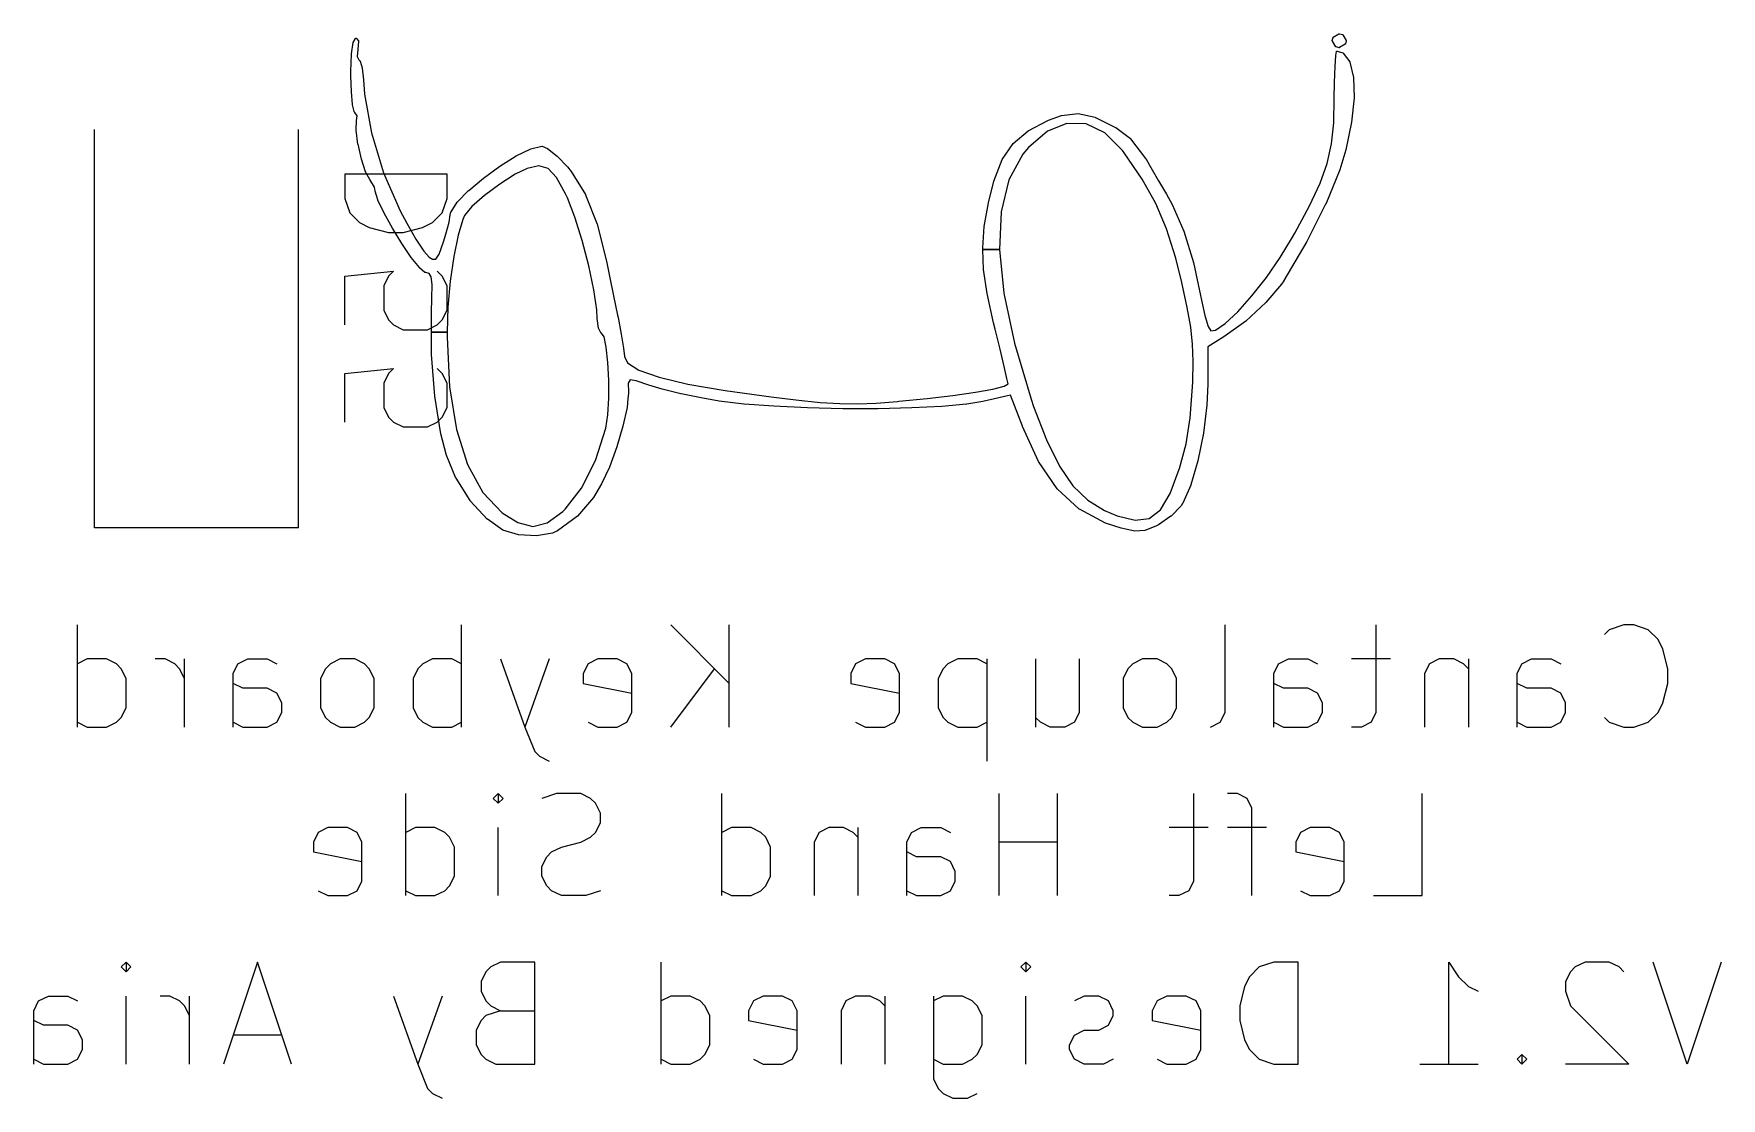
# Model space of a CAD drawing. Extents: x 83 to 346, y -162 to -57.
# Drawn here: x 137.78 to 154.31, y -154.59 to -144.17 of the extents above; entities that cross this region are included whole.
import ezdxf

# ---------------------------------------------------------------- set-up
doc = ezdxf.new("R2010")
doc.units = 0
doc.layers.add('BLACK', color=7, linetype='CONTINUOUS')

msp = doc.modelspace()

# ---------------------------------------------------------------- linework, layer by layer
at = {"layer": 'BLACK', "linetype": 'CONTINUOUS'}
for p, q in [((140.91, -144.259), (140.931, -144.219)), ((140.931, -144.219), (140.932, -144.218)), ((140.932, -144.218), (140.932, -144.217)), ((140.932, -144.217), (140.932, -144.217)), ((140.932, -144.217), (140.932, -144.217)), ((140.932, -144.217), (140.933, -144.217)), ((140.933, -144.217), (140.934, -144.216)), ((140.934, -144.216), (140.934, -144.216)), ((140.934, -144.216), (140.934, -144.216)), ((140.934, -144.216), (140.935, -144.216)), ((140.935, -144.216), (140.936, -144.216)), ((140.936, -144.216), (140.936, -144.216)), ((140.936, -144.216), (140.937, -144.216)), ((140.936, -144.216), (140.936, -144.216)), ((140.937, -144.216), (140.938, -144.217)), ((140.938, -144.217), (140.938, -144.217)), ((140.938, -144.217), (140.938, -144.217)), ((140.938, -144.217), (140.939, -144.217)), ((140.939, -144.217), (140.939, -144.218)), ((140.939, -144.218), (140.962, -144.243)), ((140.963, -144.247), (140.957, -144.327)), ((140.962, -144.243), (140.962, -144.243)), ((140.962, -144.243), (140.962, -144.244)), ((140.962, -144.244), (140.962, -144.244)), ((140.962, -144.244), (140.963, -144.245)), ((140.963, -144.245), (140.963, -144.245)), ((140.963, -144.245), (140.963, -144.245)), ((140.963, -144.245), (140.963, -144.246)), ((140.963, -144.246), (140.963, -144.247)), ((140.963, -144.247), (140.963, -144.247)), ((140.963, -144.247), (140.963, -144.247)), ((150.497, -144.241), (150.505, -144.212)), ((150.497, -144.242), (150.497, -144.241)), ((150.497, -144.241), (150.497, -144.241)), ((150.497, -144.241), (150.497, -144.241)), ((150.497, -144.243), (150.497, -144.242)), ((150.497, -144.244), (150.497, -144.243)), ((150.497, -144.243), (150.497, -144.243)), ((150.497, -144.243), (150.497, -144.243)), ((150.498, -144.245), (150.497, -144.244)), ((150.532, -144.301), (150.498, -144.245)), ((150.498, -144.245), (150.498, -144.245)), ((150.498, -144.245), (150.498, -144.245)), ((150.505, -144.21), (150.507, -144.209)), ((150.505, -144.212), (150.505, -144.21)), ((150.505, -144.21), (150.505, -144.21)), ((150.505, -144.21), (150.505, -144.21)), ((150.505, -144.21), (150.505, -144.21)), ((150.505, -144.212), (150.505, -144.212)), ((150.505, -144.212), (150.505, -144.212)), ((150.505, -144.212), (150.505, -144.212)), ((150.507, -144.208), (150.563, -144.175)), ((150.507, -144.209), (150.507, -144.208)), ((150.507, -144.208), (150.507, -144.208)), ((150.507, -144.208), (150.507, -144.208)), ((150.563, -144.175), (150.564, -144.174)), ((150.563, -144.175), (150.563, -144.175)), ((150.563, -144.175), (150.563, -144.175)), ((150.564, -144.174), (150.565, -144.174)), ((150.565, -144.174), (150.565, -144.174)), ((150.565, -144.174), (150.565, -144.174)), ((150.565, -144.174), (150.566, -144.174)), ((150.566, -144.174), (150.567, -144.174)), ((150.567, -144.174), (150.567, -144.174)), ((150.567, -144.174), (150.567, -144.174)), ((150.567, -144.174), (150.596, -144.181)), ((150.596, -144.181), (150.596, -144.181)), ((150.596, -144.181), (150.596, -144.181)), ((150.596, -144.181), (150.596, -144.181)), ((150.596, -144.181), (150.597, -144.182)), ((150.597, -144.182), (150.598, -144.182)), ((150.598, -144.182), (150.598, -144.182)), ((150.598, -144.182), (150.598, -144.182)), ((150.598, -144.182), (150.599, -144.184)), ((150.599, -144.184), (150.599, -144.184)), ((150.599, -144.184), (150.633, -144.24)), ((150.634, -144.244), (150.627, -144.273)), ((150.633, -144.24), (150.633, -144.24)), ((150.633, -144.24), (150.633, -144.24)), ((150.633, -144.24), (150.634, -144.241)), ((150.634, -144.241), (150.634, -144.242)), ((150.634, -144.242), (150.634, -144.242)), ((150.634, -144.242), (150.634, -144.242)), ((150.634, -144.242), (150.634, -144.242)), ((150.634, -144.242), (150.634, -144.244)), ((150.634, -144.244), (150.634, -144.244)), ((150.634, -144.244), (150.634, -144.244)), ((140.888, -144.542), (140.894, -144.373)), ((140.894, -144.372), (140.909, -144.261)), ((140.894, -144.373), (140.894, -144.372)), ((140.894, -144.372), (140.894, -144.372)), ((140.909, -144.26), (140.91, -144.259)), ((140.909, -144.261), (140.909, -144.26)), ((140.957, -144.328), (140.949, -144.397)), ((140.949, -144.397), (140.966, -144.43)), ((140.957, -144.327), (140.957, -144.328)), ((140.957, -144.328), (140.957, -144.328)), ((150.524, -144.494), (150.531, -144.388)), ((150.531, -144.387), (150.54, -144.348)), ((150.531, -144.388), (150.531, -144.387)), ((150.531, -144.387), (150.531, -144.387)), ((150.533, -144.303), (150.532, -144.301)), ((150.532, -144.301), (150.532, -144.301)), ((150.534, -144.303), (150.533, -144.303)), ((150.533, -144.303), (150.533, -144.303)), ((150.533, -144.303), (150.533, -144.303)), ((150.535, -144.303), (150.534, -144.303)), ((150.564, -144.311), (150.535, -144.303)), ((150.535, -144.303), (150.535, -144.303)), ((150.535, -144.303), (150.535, -144.303)), ((150.535, -144.303), (150.535, -144.303)), ((150.54, -144.347), (150.54, -144.346)), ((150.54, -144.346), (150.54, -144.346)), ((150.54, -144.346), (150.541, -144.346)), ((150.54, -144.348), (150.54, -144.347)), ((150.54, -144.347), (150.54, -144.347)), ((150.54, -144.348), (150.54, -144.348)), ((150.541, -144.346), (150.541, -144.345)), ((150.541, -144.345), (150.542, -144.345)), ((150.542, -144.345), (150.542, -144.344)), ((150.542, -144.344), (150.543, -144.344)), ((150.542, -144.345), (150.542, -144.345)), ((150.543, -144.344), (150.544, -144.344)), ((150.544, -144.344), (150.544, -144.344)), ((150.544, -144.344), (150.544, -144.344)), ((150.544, -144.344), (150.545, -144.344)), ((150.545, -144.344), (150.545, -144.344)), ((150.545, -144.344), (150.546, -144.344)), ((150.546, -144.344), (150.546, -144.344)), ((150.546, -144.344), (150.602, -144.362)), ((150.566, -144.311), (150.564, -144.311)), ((150.564, -144.311), (150.564, -144.311)), ((150.564, -144.311), (150.564, -144.311)), ((150.567, -144.311), (150.566, -144.311)), ((150.566, -144.311), (150.566, -144.311)), ((150.566, -144.311), (150.566, -144.311)), ((150.566, -144.311), (150.566, -144.311)), ((150.568, -144.31), (150.567, -144.311)), ((150.624, -144.276), (150.568, -144.31)), ((150.568, -144.31), (150.568, -144.31)), ((150.602, -144.362), (150.603, -144.362)), ((150.603, -144.362), (150.603, -144.362)), ((150.603, -144.362), (150.603, -144.363)), ((150.603, -144.363), (150.604, -144.363)), ((150.604, -144.363), (150.604, -144.363)), ((150.604, -144.363), (150.605, -144.364)), ((150.605, -144.364), (150.669, -144.45)), ((150.625, -144.276), (150.624, -144.276)), ((150.624, -144.276), (150.624, -144.276)), ((150.624, -144.276), (150.624, -144.276)), ((150.624, -144.276), (150.624, -144.276)), ((150.626, -144.275), (150.625, -144.276)), ((150.627, -144.273), (150.626, -144.274)), ((150.626, -144.274), (150.626, -144.275)), ((150.626, -144.275), (150.626, -144.275)), ((150.626, -144.275), (150.626, -144.275)), ((140.887, -144.581), (140.888, -144.542)), ((140.892, -144.744), (140.887, -144.581)), ((140.887, -144.581), (140.887, -144.581)), ((140.887, -144.581), (140.887, -144.581)), ((140.888, -144.542), (140.888, -144.542)), ((140.888, -144.542), (140.888, -144.542)), ((140.966, -144.43), (140.976, -144.438)), ((140.976, -144.438), (140.977, -144.439)), ((140.977, -144.439), (140.977, -144.439)), ((140.977, -144.439), (140.977, -144.439)), ((140.977, -144.439), (140.978, -144.44)), ((140.978, -144.44), (140.978, -144.44)), ((140.978, -144.44), (140.978, -144.441)), ((140.978, -144.441), (140.999, -144.509)), ((140.999, -144.509), (140.999, -144.51)), ((140.999, -144.51), (140.999, -144.51)), ((140.999, -144.51), (141.011, -144.625)), ((150.519, -144.651), (150.524, -144.495)), ((150.524, -144.495), (150.524, -144.494)), ((150.524, -144.494), (150.524, -144.494)), ((150.669, -144.45), (150.669, -144.45)), ((150.669, -144.45), (150.669, -144.45)), ((150.669, -144.45), (150.67, -144.451)), ((150.67, -144.451), (150.67, -144.452)), ((150.67, -144.452), (150.67, -144.452)), ((150.67, -144.452), (150.67, -144.452)), ((150.67, -144.452), (150.706, -144.601)), ((140.903, -144.868), (140.892, -144.744)), ((140.892, -144.744), (140.892, -144.744)), ((140.892, -144.744), (140.892, -144.744)), ((141.011, -144.625), (141.011, -144.625)), ((141.011, -144.625), (141.011, -144.625)), ((141.011, -144.625), (141.021, -144.766)), ((150.517, -144.803), (150.519, -144.651)), ((150.519, -144.651), (150.519, -144.651)), ((150.519, -144.651), (150.519, -144.651)), ((150.706, -144.601), (150.706, -144.601)), ((150.706, -144.601), (150.706, -144.602)), ((150.706, -144.602), (150.712, -144.801)), ((140.903, -144.869), (140.903, -144.868)), ((140.919, -144.936), (140.903, -144.869)), ((140.903, -144.869), (140.903, -144.869)), ((141.021, -144.766), (141.088, -145.144)), ((150.511, -145.047), (150.517, -144.803)), ((150.712, -144.802), (150.687, -145.041)), ((150.712, -144.801), (150.712, -144.801)), ((150.712, -144.801), (150.712, -144.802)), ((140.919, -144.937), (140.919, -144.936)), ((140.919, -144.936), (140.919, -144.936)), ((140.92, -144.938), (140.919, -144.937)), ((140.919, -144.937), (140.919, -144.937)), ((140.927, -144.944), (140.92, -144.938)), ((140.92, -144.938), (140.92, -144.938)), ((140.92, -144.938), (140.92, -144.938)), ((140.948, -144.976), (140.927, -144.944)), ((140.939, -145.118), (140.942, -145.024)), ((140.942, -145.024), (140.948, -144.976)), ((140.942, -145.024), (140.942, -145.024)), ((140.942, -145.024), (140.942, -145.024)), ((147.52, -145.125), (147.719, -145.02)), ((147.899, -145.051), (147.708, -145.128)), ((147.719, -145.02), (147.719, -145.02)), ((147.719, -145.02), (147.72, -145.02)), ((147.72, -145.02), (147.845, -144.974)), ((147.845, -144.974), (147.846, -144.974)), ((147.846, -144.974), (148.008, -144.955)), ((147.846, -144.974), (147.846, -144.974)), ((148.088, -145.057), (147.899, -145.051)), ((148.008, -144.955), (148.009, -144.955)), ((148.009, -144.955), (148.01, -144.955)), ((148.01, -144.955), (148.177, -144.992)), ((148.271, -145.145), (148.088, -145.057)), ((148.177, -144.992), (148.177, -144.993)), ((148.177, -144.993), (148.178, -144.993)), ((148.178, -144.993), (148.376, -145.09)), ((150.49, -145.253), (150.511, -145.047)), ((150.687, -145.041), (150.631, -145.309)), ((150.687, -145.041), (150.687, -145.041)), ((150.687, -145.041), (150.687, -145.041)), ((138.376, -149.011), (138.376, -145.111)), ((140.376, -149.011), (140.376, -145.111)), ((140.939, -145.119), (140.939, -145.118)), ((140.939, -145.118), (140.939, -145.118)), ((140.957, -145.254), (140.939, -145.119)), ((141.088, -145.144), (141.207, -145.534)), ((147.372, -145.247), (147.519, -145.125)), ((147.519, -145.125), (147.519, -145.125)), ((147.519, -145.125), (147.52, -145.125)), ((147.708, -145.128), (147.521, -145.289)), ((148.442, -145.316), (148.271, -145.145)), ((148.376, -145.09), (148.376, -145.09)), ((148.376, -145.09), (148.377, -145.09)), ((148.377, -145.09), (148.52, -145.2)), ((148.52, -145.2), (148.52, -145.2)), ((148.52, -145.2), (148.521, -145.201)), ((148.521, -145.201), (148.669, -145.394)), ((140.958, -145.254), (140.957, -145.254)), ((140.958, -145.255), (140.958, -145.254)), ((140.99, -145.4), (140.958, -145.255)), ((140.99, -145.401), (140.99, -145.4)), ((141.031, -145.525), (140.99, -145.401)), ((140.99, -145.401), (140.99, -145.401)), ((142.347, -145.47), (142.507, -145.37)), ((142.507, -145.37), (142.649, -145.301)), ((142.507, -145.37), (142.507, -145.37)), ((142.507, -145.37), (142.507, -145.37)), ((142.649, -145.301), (142.65, -145.301)), ((142.65, -145.301), (142.757, -145.275)), ((142.65, -145.301), (142.65, -145.301)), ((142.757, -145.275), (142.757, -145.275)), ((142.757, -145.275), (142.758, -145.275)), ((142.758, -145.275), (142.758, -145.275)), ((142.758, -145.275), (142.759, -145.275)), ((142.759, -145.275), (142.759, -145.275)), ((142.759, -145.275), (142.76, -145.275)), ((142.76, -145.275), (142.813, -145.297)), ((142.813, -145.297), (142.814, -145.298)), ((142.814, -145.298), (142.814, -145.298)), ((142.814, -145.298), (142.906, -145.371)), ((142.906, -145.371), (142.907, -145.371)), ((142.907, -145.371), (142.907, -145.371)), ((142.907, -145.371), (143.009, -145.477)), ((147.184, -145.616), (147.264, -145.406)), ((147.264, -145.405), (147.371, -145.248)), ((147.264, -145.406), (147.264, -145.405)), ((147.264, -145.405), (147.264, -145.405)), ((147.468, -145.353), (147.331, -145.605)), ((147.371, -145.248), (147.372, -145.248)), ((147.372, -145.248), (147.372, -145.247)), ((147.521, -145.289), (147.468, -145.353)), ((148.459, -145.339), (148.442, -145.316)), ((148.635, -145.596), (148.459, -145.339)), ((148.669, -145.394), (148.67, -145.394)), ((148.67, -145.394), (148.67, -145.395)), ((148.67, -145.395), (148.708, -145.461)), ((150.448, -145.443), (150.49, -145.253)), ((150.631, -145.309), (150.57, -145.506)), ((150.631, -145.309), (150.631, -145.309)), ((150.631, -145.309), (150.631, -145.309)), ((141.829, -145.547), (140.829, -145.547)), ((140.829, -145.547), (140.829, -145.785)), ((141.031, -145.526), (141.031, -145.525)), ((141.072, -145.599), (141.031, -145.526)), ((141.031, -145.526), (141.031, -145.526)), ((141.207, -145.534), (141.37, -145.908)), ((141.829, -145.785), (141.829, -145.547)), ((142.186, -145.587), (142.346, -145.47)), ((142.497, -145.55), (142.345, -145.646)), ((142.346, -145.47), (142.347, -145.47)), ((142.347, -145.47), (142.347, -145.47)), ((142.615, -145.493), (142.497, -145.55)), ((142.728, -145.468), (142.615, -145.493)), ((142.819, -145.494), (142.728, -145.468)), ((142.902, -145.582), (142.819, -145.494)), ((143.009, -145.477), (143.009, -145.477)), ((143.009, -145.477), (143.009, -145.477)), ((143.009, -145.477), (143.046, -145.522)), ((143.046, -145.522), (143.046, -145.523)), ((143.046, -145.523), (143.046, -145.523)), ((143.046, -145.523), (143.184, -145.749)), ((148.708, -145.461), (148.708, -145.461)), ((148.708, -145.461), (148.797, -145.615)), ((150.378, -145.638), (150.448, -145.443)), ((150.57, -145.506), (150.433, -145.841)), ((150.57, -145.506), (150.57, -145.506)), ((150.57, -145.506), (150.57, -145.506)), ((141.073, -145.6), (141.072, -145.599)), ((141.072, -145.599), (141.072, -145.599)), ((141.118, -145.676), (141.073, -145.6)), ((141.073, -145.6), (141.073, -145.6)), ((141.126, -145.715), (141.118, -145.676)), ((141.152, -145.801), (141.126, -145.715)), ((141.126, -145.715), (141.126, -145.715)), ((141.126, -145.715), (141.126, -145.715)), ((141.929, -145.823), (142.04, -145.709)), ((142.04, -145.709), (142.04, -145.709)), ((142.04, -145.709), (142.041, -145.709)), ((142.041, -145.709), (142.185, -145.587)), ((142.185, -145.587), (142.185, -145.587)), ((142.185, -145.587), (142.186, -145.587)), ((142.345, -145.646), (142.195, -145.757)), ((142.989, -145.742), (142.902, -145.582)), ((147.131, -145.83), (147.184, -145.616)), ((147.184, -145.616), (147.184, -145.616)), ((147.184, -145.616), (147.184, -145.616)), ((147.331, -145.605), (147.254, -145.916)), ((148.77, -145.835), (148.635, -145.596)), ((148.797, -145.615), (148.875, -145.743)), ((150.275, -145.859), (150.378, -145.638)), ((140.829, -145.785), (140.876, -145.928)), ((141.152, -145.802), (141.152, -145.801)), ((141.212, -145.929), (141.152, -145.802)), ((141.152, -145.802), (141.152, -145.802)), ((141.781, -145.928), (141.829, -145.785)), ((141.868, -145.916), (141.928, -145.824)), ((141.928, -145.824), (141.929, -145.823)), ((141.929, -145.823), (141.929, -145.823)), ((142.072, -145.865), (142.001, -145.953)), ((142.195, -145.757), (142.072, -145.865)), ((143.007, -145.781), (142.989, -145.742)), ((143.081, -145.969), (143.007, -145.781)), ((143.184, -145.749), (143.185, -145.749)), ((143.185, -145.749), (143.185, -145.75)), ((143.185, -145.75), (143.298, -146.038)), ((147.09, -146.061), (147.131, -145.83)), ((147.131, -145.83), (147.131, -145.83)), ((147.131, -145.83), (147.131, -145.83)), ((148.875, -146.084), (148.77, -145.835)), ((148.875, -145.743), (148.875, -145.743)), ((148.875, -145.743), (148.875, -145.743)), ((148.875, -145.743), (148.931, -145.844)), ((148.931, -145.844), (148.931, -145.844)), ((148.931, -145.844), (148.931, -145.844)), ((148.931, -145.844), (149.043, -146.105)), ((150.131, -146.127), (150.275, -145.859)), ((150.432, -145.842), (150.247, -146.208)), ((150.433, -145.841), (150.432, -145.841)), ((150.432, -145.841), (150.432, -145.842)), ((140.876, -145.928), (140.971, -146.023)), ((140.971, -146.023), (141.067, -146.071)), ((141.067, -146.071), (141.257, -146.118)), ((141.294, -146.077), (141.212, -145.929)), ((141.212, -145.929), (141.212, -145.929)), ((141.212, -145.929), (141.212, -145.929)), ((141.37, -145.908), (141.434, -146.029)), ((141.4, -146.118), (141.59, -146.071)), ((141.434, -146.029), (141.524, -146.184)), ((141.59, -146.071), (141.686, -146.023)), ((141.686, -146.023), (141.781, -145.928)), ((141.817, -146.135), (141.849, -146.017)), ((141.849, -146.017), (141.861, -145.946)), ((141.861, -145.946), (141.867, -145.918)), ((141.861, -145.946), (141.861, -145.946)), ((141.861, -145.946), (141.861, -145.946)), ((141.867, -145.918), (141.868, -145.917)), ((141.868, -145.917), (141.868, -145.916)), ((141.983, -145.991), (141.937, -146.145)), ((142.001, -145.953), (141.983, -145.991)), ((143.153, -146.199), (143.081, -145.969)), ((143.298, -146.038), (143.298, -146.039)), ((143.298, -146.039), (143.298, -146.039)), ((143.298, -146.039), (143.389, -146.4)), ((147.074, -146.269), (147.09, -146.061)), ((147.09, -146.061), (147.09, -146.061)), ((147.09, -146.061), (147.09, -146.061)), ((147.254, -145.916), (147.237, -146.285)), ((141.257, -146.118), (141.4, -146.118)), ((141.387, -146.228), (141.294, -146.077)), ((141.294, -146.077), (141.294, -146.077)), ((141.294, -146.077), (141.294, -146.077)), ((141.478, -146.363), (141.387, -146.228)), ((141.387, -146.228), (141.387, -146.228)), ((141.387, -146.228), (141.387, -146.228)), ((141.524, -146.184), (141.601, -146.301)), ((141.751, -146.33), (141.793, -146.211)), ((141.793, -146.211), (141.817, -146.135)), ((141.937, -146.145), (141.895, -146.354)), ((143.217, -146.445), (143.153, -146.199)), ((148.964, -146.37), (148.875, -146.084)), ((149.043, -146.105), (149.043, -146.106)), ((149.043, -146.106), (149.043, -146.106)), ((149.043, -146.106), (149.138, -146.412)), ((149.988, -146.364), (150.109, -146.166)), ((150.247, -146.209), (150.022, -146.59)), ((150.109, -146.166), (150.131, -146.127)), ((150.247, -146.208), (150.247, -146.208)), ((150.247, -146.208), (150.247, -146.209)), ((141.479, -146.363), (141.478, -146.363)), ((141.478, -146.363), (141.478, -146.363)), ((141.558, -146.463), (141.479, -146.363)), ((141.601, -146.301), (141.653, -146.361)), ((141.653, -146.361), (141.685, -146.38)), ((141.685, -146.38), (141.719, -146.38)), ((141.719, -146.38), (141.751, -146.33)), ((141.895, -146.354), (141.861, -146.597)), ((143.389, -146.4), (143.389, -146.4)), ((143.389, -146.4), (143.389, -146.4)), ((143.389, -146.4), (143.419, -146.547)), ((147.074, -146.27), (147.074, -146.269)), ((147.074, -146.285), (147.074, -146.27)), ((147.074, -146.27), (147.074, -146.27)), ((147.082, -146.48), (147.074, -146.285)), ((147.074, -146.285), (147.237, -146.285)), ((147.237, -146.285), (147.074, -146.285)), ((147.237, -146.285), (147.28, -146.714)), ((149.023, -146.609), (148.964, -146.37)), ((149.852, -146.559), (149.988, -146.364)), ((140.829, -146.547), (141.305, -146.499)), ((140.829, -147.023), (140.829, -146.547)), ((141.257, -146.547), (141.209, -146.642)), ((141.305, -146.499), (141.257, -146.547)), ((141.558, -146.464), (141.558, -146.463)), ((141.558, -146.463), (141.558, -146.463)), ((141.613, -146.51), (141.558, -146.464)), ((141.614, -146.51), (141.613, -146.51)), ((141.613, -146.51), (141.613, -146.51)), ((141.615, -146.511), (141.614, -146.51)), ((141.614, -146.51), (141.614, -146.51)), ((141.622, -146.512), (141.615, -146.511)), ((141.615, -146.511), (141.615, -146.511)), ((141.615, -146.511), (141.615, -146.511)), ((141.654, -146.52), (141.622, -146.512)), ((141.673, -146.552), (141.654, -146.52)), ((141.682, -146.628), (141.673, -146.552)), ((141.781, -146.547), (141.733, -146.499)), ((141.829, -146.642), (141.781, -146.547)), ((143.267, -146.68), (143.217, -146.445)), ((143.419, -146.547), (143.419, -146.547)), ((143.419, -146.547), (143.459, -146.739)), ((147.082, -146.481), (147.082, -146.48)), ((147.082, -146.48), (147.082, -146.48)), ((147.117, -146.717), (147.082, -146.481)), ((149.138, -146.412), (149.138, -146.412)), ((149.138, -146.412), (149.138, -146.412)), ((149.138, -146.412), (149.207, -146.736)), ((149.709, -146.74), (149.852, -146.559)), ((141.209, -146.642), (141.209, -146.88)), ((141.681, -146.764), (141.682, -146.628)), ((141.829, -146.88), (141.829, -146.642)), ((141.861, -146.597), (141.838, -146.851)), ((143.296, -146.877), (143.267, -146.68)), ((147.18, -147.004), (147.117, -146.717)), ((147.117, -146.717), (147.117, -146.717)), ((147.117, -146.717), (147.117, -146.717)), ((147.28, -146.714), (147.384, -147.202)), ((149.077, -146.855), (149.023, -146.609)), ((149.999, -146.624), (149.847, -146.805)), ((150, -146.624), (149.999, -146.624)), ((150.022, -146.591), (150, -146.624)), ((150, -146.624), (150, -146.624)), ((150.022, -146.59), (150.022, -146.59)), ((150.022, -146.59), (150.022, -146.591)), ((141.209, -146.88), (141.257, -146.975)), ((141.676, -146.899), (141.681, -146.764)), ((141.781, -146.975), (141.829, -146.88)), ((141.838, -146.851), (141.83, -147.095)), ((143.3, -146.961), (143.296, -146.877)), ((143.459, -146.739), (143.459, -146.739)), ((143.459, -146.739), (143.499, -146.93)), ((149.112, -147.047), (149.077, -146.855)), ((149.207, -146.736), (149.207, -146.736)), ((149.207, -146.736), (149.207, -146.736)), ((149.207, -146.736), (149.215, -146.782)), ((149.215, -146.782), (149.248, -146.932)), ((149.449, -147.011), (149.571, -146.895)), ((149.571, -146.895), (149.709, -146.74)), ((149.847, -146.806), (149.65, -146.986)), ((149.847, -146.805), (149.847, -146.805)), ((149.847, -146.805), (149.847, -146.806)), ((141.257, -146.975), (141.305, -147.023)), ((141.305, -147.023), (141.4, -147.071)), ((141.638, -147.071), (141.733, -147.023)), ((141.677, -147.095), (141.676, -146.899)), ((141.676, -146.899), (141.676, -146.899)), ((141.676, -146.899), (141.676, -146.899)), ((141.733, -147.023), (141.781, -146.975)), ((143.311, -147.055), (143.3, -146.961)), ((143.3, -146.961), (143.3, -146.961)), ((143.3, -146.961), (143.3, -146.961)), ((143.311, -147.056), (143.311, -147.055)), ((143.311, -147.055), (143.311, -147.055)), ((143.311, -147.055), (143.311, -147.055)), ((143.311, -147.057), (143.311, -147.056)), ((143.336, -147.102), (143.311, -147.057)), ((143.311, -147.057), (143.311, -147.057)), ((143.311, -147.057), (143.311, -147.057)), ((143.499, -146.93), (143.499, -146.93)), ((143.499, -146.93), (143.503, -146.95)), ((143.503, -146.95), (143.503, -146.95)), ((143.503, -146.95), (143.503, -146.95)), ((143.503, -146.95), (143.535, -147.114)), ((147.195, -147.066), (147.18, -147.004)), ((147.18, -147.004), (147.18, -147.004)), ((147.18, -147.004), (147.18, -147.004)), ((149.13, -147.214), (149.112, -147.047)), ((149.248, -146.932), (149.281, -147.041)), ((149.281, -147.041), (149.307, -147.083)), ((149.354, -147.076), (149.449, -147.011)), ((149.65, -146.986), (149.436, -147.14)), ((149.65, -146.986), (149.65, -146.986)), ((149.65, -146.986), (149.65, -146.986)), ((141.4, -147.071), (141.638, -147.071)), ((141.677, -147.313), (141.677, -147.095)), ((141.677, -147.095), (141.83, -147.095)), ((141.83, -147.095), (141.677, -147.095)), ((141.83, -147.095), (141.83, -147.143)), ((141.83, -147.143), (141.854, -147.631)), ((143.337, -147.102), (143.336, -147.102)), ((143.336, -147.102), (143.336, -147.102)), ((143.337, -147.103), (143.337, -147.102)), ((143.338, -147.103), (143.337, -147.103)), ((143.338, -147.104), (143.338, -147.103)), ((143.338, -147.103), (143.338, -147.103)), ((143.339, -147.104), (143.338, -147.104)), ((143.34, -147.104), (143.339, -147.104)), ((143.339, -147.104), (143.339, -147.104)), ((143.341, -147.104), (143.34, -147.104)), ((143.34, -147.104), (143.34, -147.104)), ((143.367, -147.141), (143.341, -147.104)), ((143.388, -147.243), (143.367, -147.141)), ((143.535, -147.114), (143.535, -147.114)), ((143.535, -147.114), (143.535, -147.114)), ((143.535, -147.114), (143.557, -147.251)), ((147.244, -147.263), (147.195, -147.066)), ((147.195, -147.066), (147.195, -147.066)), ((147.384, -147.202), (147.548, -147.75)), ((149.136, -147.382), (149.13, -147.214)), ((149.436, -147.14), (149.279, -147.237)), ((149.307, -147.083), (149.354, -147.076)), ((149.436, -147.14), (149.436, -147.14)), ((149.436, -147.14), (149.436, -147.14)), ((141.677, -147.314), (141.677, -147.313)), ((141.709, -147.72), (141.677, -147.314)), ((141.677, -147.314), (141.677, -147.314)), ((143.404, -147.391), (143.388, -147.243)), ((143.412, -147.564), (143.404, -147.391)), ((143.557, -147.251), (143.557, -147.251)), ((143.557, -147.251), (143.557, -147.251)), ((143.557, -147.251), (143.565, -147.332)), ((143.565, -147.332), (143.596, -147.396)), ((147.283, -147.43), (147.244, -147.263)), ((149.131, -147.582), (149.136, -147.382)), ((149.279, -147.237), (149.279, -147.603)), ((140.829, -147.499), (141.305, -147.452)), ((140.829, -147.975), (140.829, -147.499)), ((141.257, -147.499), (141.209, -147.595)), ((141.305, -147.452), (141.257, -147.499)), ((141.781, -147.499), (141.733, -147.452)), ((141.829, -147.595), (141.781, -147.499)), ((143.596, -147.396), (143.708, -147.467)), ((143.708, -147.467), (143.906, -147.536)), ((143.906, -147.536), (144.187, -147.603)), ((147.311, -147.549), (147.283, -147.43)), ((147.283, -147.43), (147.283, -147.43)), ((147.322, -147.602), (147.311, -147.549)), ((141.209, -147.595), (141.209, -147.833)), ((141.709, -147.721), (141.709, -147.72)), ((141.709, -147.72), (141.709, -147.72)), ((141.769, -148.091), (141.709, -147.721)), ((141.829, -147.833), (141.829, -147.595)), ((141.854, -147.631), (141.92, -148.048)), ((143.412, -147.742), (143.412, -147.564)), ((143.605, -147.694), (143.6, -147.743)), ((143.621, -147.563), (143.602, -147.595)), ((143.602, -147.595), (143.605, -147.679)), ((143.605, -147.679), (143.605, -147.693)), ((143.605, -147.693), (143.605, -147.694)), ((143.605, -147.694), (143.605, -147.694)), ((143.681, -147.57), (143.621, -147.563)), ((143.805, -147.614), (143.681, -147.57)), ((143.806, -147.614), (143.805, -147.614)), ((143.935, -147.654), (143.806, -147.614)), ((143.806, -147.614), (143.806, -147.614)), ((143.806, -147.614), (143.806, -147.614)), ((144.119, -147.698), (143.935, -147.654)), ((143.935, -147.654), (143.935, -147.654)), ((143.935, -147.654), (143.935, -147.654)), ((144.12, -147.698), (144.119, -147.698)), ((144.333, -147.741), (144.12, -147.698)), ((144.12, -147.698), (144.12, -147.698)), ((144.187, -147.603), (144.552, -147.667)), ((144.552, -147.667), (145.003, -147.729)), ((146.529, -147.745), (146.783, -147.714)), ((146.783, -147.714), (147.002, -147.683)), ((147.002, -147.683), (147.174, -147.652)), ((147.347, -147.713), (147.075, -147.774)), ((147.174, -147.652), (147.285, -147.624)), ((147.285, -147.624), (147.322, -147.602)), ((147.463, -148.016), (147.347, -147.713)), ((149.107, -147.932), (149.129, -147.629)), ((149.129, -147.629), (149.131, -147.582)), ((149.279, -147.604), (149.27, -147.809)), ((149.279, -147.603), (149.279, -147.603)), ((149.279, -147.603), (149.279, -147.604)), ((141.209, -147.833), (141.257, -147.928)), ((141.781, -147.928), (141.829, -147.833)), ((143.403, -147.905), (143.412, -147.742)), ((143.592, -147.831), (143.551, -148.015)), ((143.6, -147.743), (143.592, -147.831)), ((143.592, -147.831), (143.592, -147.831)), ((143.592, -147.831), (143.592, -147.831)), ((143.6, -147.743), (143.6, -147.743)), ((144.495, -147.769), (144.333, -147.741)), ((144.333, -147.741), (144.333, -147.741)), ((144.333, -147.741), (144.333, -147.741)), ((144.736, -147.799), (144.495, -147.769)), ((144.495, -147.769), (144.495, -147.769)), ((144.495, -147.769), (144.495, -147.769)), ((144.737, -147.799), (144.736, -147.799)), ((144.736, -147.799), (144.736, -147.799)), ((145.03, -147.821), (144.737, -147.799)), ((145.003, -147.729), (145.245, -147.758)), ((145.358, -147.836), (145.03, -147.821)), ((145.03, -147.821), (145.03, -147.821)), ((145.03, -147.821), (145.03, -147.821)), ((145.245, -147.758), (145.481, -147.782)), ((145.359, -147.836), (145.358, -147.836)), ((145.704, -147.844), (145.359, -147.836)), ((145.359, -147.836), (145.359, -147.836)), ((145.481, -147.782), (145.675, -147.794)), ((145.675, -147.794), (145.851, -147.797)), ((145.705, -147.844), (145.704, -147.844)), ((145.704, -147.844), (145.704, -147.844)), ((146.051, -147.844), (145.705, -147.844)), ((145.851, -147.797), (146.032, -147.789)), ((146.032, -147.789), (146.241, -147.773)), ((146.38, -147.837), (146.051, -147.844)), ((146.051, -147.844), (146.051, -147.844)), ((146.051, -147.844), (146.051, -147.844)), ((146.241, -147.773), (146.252, -147.772)), ((146.241, -147.773), (146.241, -147.773)), ((146.252, -147.772), (146.529, -147.745)), ((146.674, -147.822), (146.38, -147.837)), ((146.38, -147.837), (146.38, -147.837)), ((146.38, -147.837), (146.38, -147.837)), ((146.675, -147.822), (146.674, -147.822)), ((146.917, -147.8), (146.675, -147.822)), ((146.675, -147.822), (146.675, -147.822)), ((146.918, -147.8), (146.917, -147.8)), ((147.075, -147.774), (146.918, -147.8)), ((146.918, -147.8), (146.918, -147.8)), ((147.075, -147.774), (147.075, -147.774)), ((147.075, -147.774), (147.075, -147.774)), ((147.548, -147.75), (147.573, -147.822)), ((147.573, -147.822), (147.699, -148.15)), ((149.27, -147.81), (149.236, -148.085)), ((149.27, -147.809), (149.27, -147.81)), ((149.27, -147.81), (149.27, -147.81)), ((141.257, -147.928), (141.305, -147.975)), ((141.305, -147.975), (141.4, -148.023)), ((141.4, -148.023), (141.638, -148.023)), ((141.638, -148.023), (141.733, -147.975)), ((141.733, -147.975), (141.781, -147.928)), ((141.92, -148.048), (142.028, -148.392)), ((143.283, -148.352), (143.384, -148.036)), ((143.384, -148.034), (143.403, -147.905)), ((143.384, -148.036), (143.384, -148.034)), ((143.551, -148.015), (143.491, -148.218)), ((143.551, -148.015), (143.551, -148.015)), ((143.551, -148.015), (143.551, -148.015)), ((147.463, -148.017), (147.463, -148.016)), ((147.619, -148.36), (147.463, -148.017)), ((147.463, -148.017), (147.463, -148.017)), ((149.066, -148.187), (149.107, -147.932)), ((141.819, -148.29), (141.769, -148.091)), ((141.769, -148.091), (141.769, -148.091)), ((141.769, -148.091), (141.769, -148.091)), ((143.49, -148.219), (143.419, -148.415)), ((143.491, -148.218), (143.49, -148.218)), ((143.49, -148.218), (143.49, -148.219)), ((147.699, -148.15), (147.825, -148.406)), ((149.001, -148.43), (149.066, -148.187)), ((149.236, -148.085), (149.181, -148.354)), ((149.236, -148.085), (149.236, -148.085)), ((149.236, -148.085), (149.236, -148.085)), ((141.819, -148.291), (141.819, -148.29)), ((141.819, -148.29), (141.819, -148.29)), ((141.916, -148.524), (141.819, -148.291)), ((143.147, -148.621), (143.283, -148.352)), ((147.62, -148.361), (147.619, -148.36)), ((147.619, -148.36), (147.619, -148.36)), ((147.803, -148.628), (147.62, -148.361)), ((149.181, -148.354), (149.112, -148.591)), ((149.181, -148.354), (149.181, -148.354)), ((149.181, -148.354), (149.181, -148.354)), ((141.916, -148.525), (141.916, -148.524)), ((141.917, -148.525), (141.916, -148.525)), ((142.057, -148.744), (141.917, -148.525)), ((142.028, -148.392), (142.178, -148.663)), ((143.419, -148.416), (143.343, -148.58)), ((143.419, -148.415), (143.419, -148.416)), ((143.419, -148.416), (143.419, -148.416)), ((147.825, -148.406), (147.957, -148.6)), ((148.91, -148.674), (148.999, -148.435)), ((148.999, -148.435), (149.001, -148.43)), ((142.178, -148.663), (142.37, -148.862)), ((142.985, -148.827), (143.147, -148.621)), ((143.262, -148.715), (143.107, -148.896)), ((143.343, -148.58), (143.262, -148.714)), ((143.262, -148.714), (143.262, -148.715)), ((143.262, -148.715), (143.262, -148.715)), ((143.343, -148.58), (143.343, -148.58)), ((143.343, -148.58), (143.343, -148.58)), ((147.803, -148.629), (147.803, -148.628)), ((147.804, -148.629), (147.803, -148.629)), ((148.02, -148.828), (147.804, -148.629)), ((147.957, -148.6), (148.103, -148.741)), ((148.814, -148.833), (148.91, -148.674)), ((149.111, -148.592), (149.033, -148.77)), ((149.112, -148.591), (149.111, -148.591)), ((149.111, -148.591), (149.111, -148.592)), ((142.057, -148.745), (142.057, -148.744)), ((142.057, -148.744), (142.057, -148.744)), ((142.223, -148.925), (142.057, -148.745)), ((142.37, -148.862), (142.522, -148.959)), ((142.809, -148.96), (142.962, -148.849)), ((142.962, -148.849), (142.985, -148.827)), ((148.021, -148.828), (148.02, -148.828)), ((148.021, -148.829), (148.021, -148.828)), ((148.277, -148.966), (148.021, -148.829)), ((148.103, -148.741), (148.268, -148.841)), ((148.268, -148.841), (148.392, -148.893)), ((148.704, -148.918), (148.814, -148.833)), ((149.016, -148.795), (148.918, -148.896)), ((149.032, -148.771), (149.016, -148.795)), ((149.016, -148.795), (149.016, -148.795)), ((149.016, -148.795), (149.016, -148.795)), ((149.033, -148.77), (149.032, -148.77)), ((149.032, -148.77), (149.032, -148.771)), ((140.376, -149.011), (138.376, -149.011)), ((142.224, -148.925), (142.223, -148.925)), ((142.224, -148.926), (142.224, -148.925)), ((142.374, -149.032), (142.224, -148.926)), ((142.375, -149.032), (142.374, -149.032)), ((142.528, -149.08), (142.375, -149.032)), ((142.375, -149.032), (142.375, -149.032)), ((142.522, -148.959), (142.669, -148.996)), ((142.669, -148.996), (142.809, -148.96)), ((142.909, -149.04), (142.863, -149.061)), ((142.91, -149.039), (142.909, -149.039)), ((142.909, -149.039), (142.909, -149.04)), ((143.107, -148.897), (142.91, -149.039)), ((143.107, -148.896), (143.107, -148.896)), ((143.107, -148.896), (143.107, -148.897)), ((148.278, -148.966), (148.277, -148.966)), ((148.431, -149.015), (148.278, -148.966)), ((148.278, -148.966), (148.278, -148.966)), ((148.392, -148.893), (148.567, -148.936)), ((148.563, -149.043), (148.431, -149.015)), ((148.431, -149.015), (148.431, -149.015)), ((148.431, -149.015), (148.431, -149.015)), ((148.564, -149.043), (148.563, -149.043)), ((148.563, -149.043), (148.563, -149.043)), ((148.661, -149.037), (148.564, -149.043)), ((148.567, -148.936), (148.704, -148.918)), ((148.662, -149.037), (148.661, -149.037)), ((148.663, -149.037), (148.662, -149.037)), ((148.77, -148.993), (148.663, -149.037)), ((148.795, -148.981), (148.77, -148.993)), ((148.77, -148.993), (148.77, -148.993)), ((148.77, -148.993), (148.77, -148.993)), ((148.917, -148.897), (148.795, -148.98)), ((148.795, -148.98), (148.795, -148.98)), ((148.795, -148.98), (148.795, -148.981)), ((148.918, -148.896), (148.917, -148.897)), ((148.918, -148.896), (148.918, -148.896)), ((142.529, -149.08), (142.528, -149.08)), ((142.705, -149.09), (142.529, -149.08)), ((142.529, -149.08), (142.529, -149.08)), ((142.706, -149.09), (142.705, -149.09)), ((142.705, -149.09), (142.705, -149.09)), ((142.862, -149.061), (142.706, -149.09)), ((142.863, -149.061), (142.862, -149.061)), ((142.863, -149.061), (142.863, -149.061)), ((138.21, -150.961), (138.21, -149.961)), ((141.972, -150.961), (141.972, -149.961)), ((144.02, -149.961), (144.591, -150.533)), ((144.591, -150.961), (144.591, -149.961)), ((149.449, -150.818), (149.449, -149.961)), ((150.925, -149.961), (150.925, -150.818)), ((153.21, -150.009), (153.163, -150.056)), ((153.353, -149.961), (153.21, -150.009)), ((153.449, -149.961), (153.353, -149.961)), ((153.591, -150.009), (153.449, -149.961)), ((153.687, -150.104), (153.591, -150.009)), ((153.734, -150.199), (153.687, -150.104)), ((153.782, -150.39), (153.734, -150.199)), ((138.306, -150.294), (138.21, -150.342)), ((138.496, -150.294), (138.306, -150.294)), ((138.591, -150.342), (138.496, -150.294)), ((138.639, -150.39), (138.591, -150.342)), ((139.068, -150.294), (138.972, -150.294)), ((139.163, -150.342), (139.068, -150.294)), ((139.21, -150.39), (139.163, -150.342)), ((139.258, -150.961), (139.258, -150.294)), ((139.734, -150.437), (139.782, -150.342)), ((139.782, -150.342), (139.877, -150.294)), ((139.877, -150.294), (140.068, -150.294)), ((140.068, -150.294), (140.163, -150.342)), ((140.687, -150.342), (140.639, -150.39)), ((140.782, -150.294), (140.687, -150.342)), ((140.925, -150.294), (140.782, -150.294)), ((141.02, -150.342), (140.925, -150.294)), ((141.068, -150.39), (141.02, -150.342)), ((141.591, -150.342), (141.544, -150.39)), ((141.687, -150.294), (141.591, -150.342)), ((141.877, -150.294), (141.687, -150.294)), ((141.972, -150.342), (141.877, -150.294)), ((142.353, -150.294), (142.591, -150.961)), ((142.83, -150.294), (142.591, -150.961)), ((143.21, -150.342), (143.163, -150.437)), ((143.306, -150.294), (143.21, -150.342)), ((143.496, -150.294), (143.306, -150.294)), ((143.591, -150.342), (143.496, -150.294)), ((143.639, -150.437), (143.591, -150.342)), ((145.83, -150.342), (145.782, -150.437)), ((145.925, -150.294), (145.83, -150.342)), ((146.115, -150.294), (145.925, -150.294)), ((146.21, -150.342), (146.115, -150.294)), ((146.258, -150.437), (146.21, -150.342)), ((146.734, -150.342), (146.687, -150.39)), ((146.83, -150.294), (146.734, -150.342)), ((147.02, -150.294), (146.83, -150.294)), ((147.115, -150.342), (147.02, -150.294)), ((147.115, -150.294), (147.115, -151.294)), ((147.591, -150.294), (147.591, -150.961)), ((148.02, -150.294), (148.02, -150.818)), ((148.544, -150.342), (148.496, -150.39)), ((148.639, -150.294), (148.544, -150.342)), ((148.782, -150.294), (148.639, -150.294)), ((148.877, -150.342), (148.782, -150.294)), ((148.925, -150.39), (148.877, -150.342)), ((149.925, -150.437), (149.972, -150.342)), ((149.972, -150.342), (150.068, -150.294)), ((150.068, -150.294), (150.258, -150.294)), ((150.258, -150.294), (150.353, -150.342)), ((151.068, -150.294), (150.687, -150.294)), ((151.449, -150.342), (151.401, -150.437)), ((151.544, -150.294), (151.449, -150.342)), ((151.687, -150.294), (151.544, -150.294)), ((151.782, -150.342), (151.687, -150.294)), ((151.83, -150.39), (151.782, -150.342)), ((151.83, -150.294), (151.83, -150.961)), ((152.306, -150.437), (152.353, -150.342)), ((152.353, -150.342), (152.449, -150.294)), ((152.449, -150.294), (152.639, -150.294)), ((152.639, -150.294), (152.734, -150.342)), ((138.687, -150.485), (138.639, -150.39)), ((138.687, -150.771), (138.687, -150.485)), ((139.258, -150.485), (139.21, -150.39)), ((139.734, -150.961), (139.734, -150.437)), ((139.83, -150.58), (139.734, -150.533)), ((140.639, -150.39), (140.591, -150.485)), ((140.591, -150.485), (140.591, -150.771)), ((141.115, -150.485), (141.068, -150.39)), ((141.115, -150.771), (141.115, -150.485)), ((141.544, -150.39), (141.496, -150.485)), ((141.496, -150.485), (141.496, -150.771)), ((143.163, -150.437), (143.163, -150.533)), ((143.163, -150.533), (143.639, -150.628)), ((143.639, -150.818), (143.639, -150.437)), ((144.02, -150.961), (144.449, -150.39)), ((145.782, -150.437), (145.782, -150.533)), ((145.782, -150.533), (146.258, -150.628)), ((146.258, -150.818), (146.258, -150.437)), ((146.687, -150.39), (146.639, -150.485)), ((146.639, -150.485), (146.639, -150.771)), ((148.496, -150.39), (148.449, -150.485)), ((148.449, -150.485), (148.449, -150.771)), ((148.972, -150.485), (148.925, -150.39)), ((148.972, -150.771), (148.972, -150.485)), ((149.925, -150.961), (149.925, -150.437)), ((150.02, -150.58), (149.925, -150.533)), ((151.401, -150.437), (151.401, -150.961)), ((152.306, -150.961), (152.306, -150.437)), ((152.401, -150.58), (152.306, -150.533)), ((153.734, -150.723), (153.782, -150.533)), ((153.782, -150.533), (153.782, -150.39)), ((140.068, -150.58), (139.83, -150.58)), ((140.163, -150.628), (140.068, -150.58)), ((140.21, -150.723), (140.163, -150.628)), ((150.258, -150.58), (150.02, -150.58)), ((150.353, -150.628), (150.258, -150.58)), ((150.401, -150.723), (150.353, -150.628)), ((152.639, -150.58), (152.401, -150.58)), ((152.734, -150.628), (152.639, -150.58)), ((152.782, -150.723), (152.734, -150.628)), ((138.639, -150.866), (138.687, -150.771)), ((140.163, -150.913), (140.21, -150.818)), ((140.21, -150.818), (140.21, -150.723)), ((140.591, -150.771), (140.639, -150.866)), ((141.068, -150.866), (141.115, -150.771)), ((141.496, -150.771), (141.544, -150.866)), ((143.591, -150.913), (143.639, -150.818)), ((146.21, -150.913), (146.258, -150.818)), ((146.639, -150.771), (146.687, -150.866)), ((148.02, -150.818), (147.972, -150.913)), ((148.449, -150.771), (148.496, -150.866)), ((148.925, -150.866), (148.972, -150.771)), ((149.401, -150.913), (149.449, -150.818)), ((150.353, -150.913), (150.401, -150.818)), ((150.401, -150.818), (150.401, -150.723)), ((150.925, -150.818), (150.877, -150.913)), ((152.734, -150.913), (152.782, -150.818)), ((152.782, -150.818), (152.782, -150.723)), ((153.591, -150.913), (153.687, -150.818)), ((153.687, -150.818), (153.734, -150.723)), ((138.21, -150.913), (138.306, -150.961)), ((138.306, -150.961), (138.496, -150.961)), ((138.496, -150.961), (138.591, -150.913)), ((138.591, -150.913), (138.639, -150.866)), ((139.734, -150.913), (139.83, -150.961)), ((139.83, -150.961), (140.068, -150.961)), ((140.068, -150.961), (140.163, -150.913)), ((140.639, -150.866), (140.687, -150.913)), ((140.687, -150.913), (140.782, -150.961)), ((140.782, -150.961), (140.925, -150.961)), ((140.925, -150.961), (141.02, -150.913)), ((141.02, -150.913), (141.068, -150.866)), ((141.544, -150.866), (141.591, -150.913)), ((141.591, -150.913), (141.687, -150.961)), ((141.687, -150.961), (141.877, -150.961)), ((141.877, -150.961), (141.972, -150.913)), ((142.591, -150.961), (142.687, -151.199)), ((143.21, -150.913), (143.306, -150.961)), ((143.306, -150.961), (143.496, -150.961)), ((143.496, -150.961), (143.591, -150.913)), ((145.83, -150.913), (145.925, -150.961)), ((145.925, -150.961), (146.115, -150.961)), ((146.115, -150.961), (146.21, -150.913)), ((146.687, -150.866), (146.734, -150.913)), ((146.734, -150.913), (146.83, -150.961)), ((146.83, -150.961), (147.02, -150.961)), ((147.02, -150.961), (147.115, -150.913)), ((147.639, -150.913), (147.591, -150.866)), ((147.734, -150.961), (147.639, -150.913)), ((147.877, -150.961), (147.734, -150.961)), ((147.972, -150.913), (147.877, -150.961)), ((148.496, -150.866), (148.544, -150.913)), ((148.544, -150.913), (148.639, -150.961)), ((148.639, -150.961), (148.782, -150.961)), ((148.782, -150.961), (148.877, -150.913)), ((148.877, -150.913), (148.925, -150.866)), ((149.306, -150.961), (149.401, -150.913)), ((149.925, -150.913), (150.02, -150.961)), ((150.02, -150.961), (150.258, -150.961)), ((150.258, -150.961), (150.353, -150.913)), ((150.782, -150.961), (150.687, -150.961)), ((150.877, -150.913), (150.782, -150.961)), ((152.306, -150.913), (152.401, -150.961)), ((152.401, -150.961), (152.639, -150.961)), ((152.639, -150.961), (152.734, -150.913)), ((153.163, -150.866), (153.21, -150.913)), ((153.21, -150.913), (153.353, -150.961)), ((153.353, -150.961), (153.449, -150.961)), ((153.449, -150.961), (153.591, -150.913)), ((142.687, -151.199), (142.734, -151.247)), ((142.734, -151.247), (142.83, -151.294)), ((141.425, -152.611), (141.425, -151.611)), ((142.282, -151.659), (142.33, -151.611)), ((142.33, -151.706), (142.282, -151.659)), ((142.33, -151.611), (142.377, -151.659)), ((142.33, -151.611), (142.33, -151.706)), ((142.377, -151.659), (142.33, -151.706)), ((142.901, -151.611), (142.758, -151.659)), ((143.139, -151.611), (142.901, -151.611)), ((143.234, -151.659), (143.139, -151.611)), ((143.282, -151.706), (143.234, -151.659)), ((144.52, -152.611), (144.52, -151.611)), ((147.234, -152.611), (147.234, -151.611)), ((147.806, -152.611), (147.806, -151.611)), ((149.139, -151.611), (149.139, -152.468)), ((149.568, -151.611), (149.472, -151.611)), ((149.663, -151.659), (149.568, -151.611)), ((149.71, -151.754), (149.663, -151.659)), ((151.377, -152.611), (151.377, -151.611)), ((143.33, -151.802), (143.282, -151.706)), ((143.33, -151.897), (143.33, -151.802)), ((149.71, -152.611), (149.71, -151.754)), ((140.568, -151.992), (140.52, -152.087)), ((140.663, -151.944), (140.568, -151.992)), ((140.853, -151.944), (140.663, -151.944)), ((140.949, -151.992), (140.853, -151.944)), ((140.996, -152.087), (140.949, -151.992)), ((141.52, -151.944), (141.425, -151.992)), ((141.71, -151.944), (141.52, -151.944)), ((141.806, -151.992), (141.71, -151.944)), ((141.853, -152.04), (141.806, -151.992)), ((142.33, -152.611), (142.33, -151.944)), ((143.234, -152.04), (143.282, -151.992)), ((143.282, -151.992), (143.33, -151.897)), ((144.615, -151.944), (144.52, -151.992)), ((144.806, -151.944), (144.615, -151.944)), ((144.901, -151.992), (144.806, -151.944)), ((144.949, -152.04), (144.901, -151.992)), ((145.472, -151.992), (145.425, -152.087)), ((145.568, -151.944), (145.472, -151.992)), ((145.71, -151.944), (145.568, -151.944)), ((145.806, -151.992), (145.71, -151.944)), ((145.853, -152.04), (145.806, -151.992)), ((145.853, -151.944), (145.853, -152.611)), ((146.33, -152.087), (146.377, -151.992)), ((146.377, -151.992), (146.472, -151.944)), ((146.472, -151.944), (146.663, -151.944)), ((146.663, -151.944), (146.758, -151.992)), ((149.282, -151.944), (148.901, -151.944)), ((149.853, -151.944), (149.472, -151.944)), ((150.187, -151.992), (150.139, -152.087)), ((150.282, -151.944), (150.187, -151.992)), ((150.472, -151.944), (150.282, -151.944)), ((150.568, -151.992), (150.472, -151.944)), ((150.615, -152.087), (150.568, -151.992)), ((140.52, -152.087), (140.52, -152.183)), ((140.52, -152.183), (140.996, -152.278)), ((140.996, -152.468), (140.996, -152.087)), ((141.901, -152.135), (141.853, -152.04)), ((141.901, -152.421), (141.901, -152.135)), ((142.806, -152.23), (142.853, -152.183)), ((142.853, -152.183), (142.949, -152.135)), ((142.949, -152.135), (143.139, -152.087)), ((143.139, -152.087), (143.234, -152.04)), ((144.996, -152.135), (144.949, -152.04)), ((144.996, -152.421), (144.996, -152.135)), ((145.425, -152.087), (145.425, -152.611)), ((146.33, -152.611), (146.33, -152.087)), ((146.425, -152.23), (146.33, -152.183)), ((147.806, -152.087), (147.234, -152.087)), ((150.139, -152.087), (150.139, -152.183)), ((150.139, -152.183), (150.615, -152.278)), ((150.615, -152.468), (150.615, -152.087)), ((142.758, -152.325), (142.806, -152.23)), ((142.758, -152.421), (142.758, -152.325)), ((146.663, -152.23), (146.425, -152.23)), ((146.758, -152.278), (146.663, -152.23)), ((146.806, -152.373), (146.758, -152.278)), ((140.949, -152.563), (140.996, -152.468)), ((141.806, -152.563), (141.853, -152.516)), ((141.853, -152.516), (141.901, -152.421)), ((142.806, -152.516), (142.758, -152.421)), ((142.853, -152.563), (142.806, -152.516)), ((144.901, -152.563), (144.949, -152.516)), ((144.949, -152.516), (144.996, -152.421)), ((146.758, -152.563), (146.806, -152.468)), ((146.806, -152.468), (146.806, -152.373)), ((149.139, -152.468), (149.091, -152.563)), ((150.568, -152.563), (150.615, -152.468)), ((140.568, -152.563), (140.663, -152.611)), ((140.663, -152.611), (140.853, -152.611)), ((140.853, -152.611), (140.949, -152.563)), ((141.425, -152.563), (141.52, -152.611)), ((141.52, -152.611), (141.71, -152.611)), ((141.71, -152.611), (141.806, -152.563)), ((142.949, -152.611), (142.853, -152.563)), ((143.187, -152.611), (142.949, -152.611)), ((143.33, -152.563), (143.187, -152.611)), ((144.52, -152.563), (144.615, -152.611)), ((144.615, -152.611), (144.806, -152.611)), ((144.806, -152.611), (144.901, -152.563)), ((146.33, -152.563), (146.425, -152.611)), ((146.425, -152.611), (146.663, -152.611)), ((146.663, -152.611), (146.758, -152.563)), ((148.996, -152.611), (148.901, -152.611)), ((149.091, -152.563), (148.996, -152.611)), ((150.187, -152.563), (150.282, -152.611)), ((150.282, -152.611), (150.472, -152.611)), ((150.472, -152.611), (150.568, -152.563)), ((150.901, -152.611), (151.377, -152.611)), ((138.639, -153.309), (138.687, -153.261)), ((138.687, -153.356), (138.639, -153.309)), ((138.687, -153.261), (138.734, -153.309)), ((138.687, -153.261), (138.687, -153.356)), ((138.734, -153.309), (138.687, -153.356)), ((139.972, -153.261), (139.639, -154.261)), ((140.306, -154.261), (139.972, -153.261)), ((142.258, -153.309), (142.21, -153.356)), ((142.353, -153.261), (142.258, -153.309)), ((142.687, -153.261), (142.353, -153.261)), ((142.687, -154.261), (142.687, -153.261)), ((143.925, -154.261), (143.925, -153.261)), ((147.449, -153.309), (147.496, -153.261)), ((147.496, -153.356), (147.449, -153.309)), ((147.496, -153.261), (147.544, -153.309)), ((147.496, -153.261), (147.496, -153.356)), ((147.544, -153.309), (147.496, -153.356)), ((149.782, -153.309), (149.687, -153.404)), ((149.925, -153.261), (149.782, -153.309)), ((150.163, -153.261), (149.925, -153.261)), ((150.163, -154.261), (150.163, -153.261)), ((151.639, -154.261), (151.639, -153.261)), ((151.639, -153.261), (151.734, -153.404)), ((152.877, -153.309), (152.83, -153.356)), ((152.972, -153.261), (152.877, -153.309)), ((153.21, -153.261), (152.972, -153.261)), ((153.306, -153.309), (153.21, -153.261)), ((153.353, -153.356), (153.306, -153.309)), ((153.972, -154.261), (153.639, -153.261)), ((154.306, -153.261), (153.972, -154.261)), ((142.21, -153.356), (142.163, -153.452)), ((142.163, -153.452), (142.163, -153.547)), ((149.639, -153.499), (149.591, -153.69)), ((149.687, -153.404), (149.639, -153.499)), ((151.734, -153.404), (151.83, -153.499)), ((151.83, -153.499), (151.925, -153.547)), ((152.83, -153.356), (152.782, -153.452)), ((152.782, -153.452), (152.782, -153.547)), ((137.782, -153.737), (137.83, -153.642)), ((137.83, -153.642), (137.925, -153.594)), ((137.925, -153.594), (138.115, -153.594)), ((138.115, -153.594), (138.21, -153.642)), ((138.687, -154.261), (138.687, -153.594)), ((139.115, -153.594), (139.02, -153.594)), ((139.21, -153.642), (139.115, -153.594)), ((139.258, -153.69), (139.21, -153.642)), ((139.306, -154.261), (139.306, -153.594)), ((141.306, -153.594), (141.544, -154.261)), ((141.782, -153.594), (141.544, -154.261)), ((142.163, -153.547), (142.21, -153.642)), ((142.21, -153.642), (142.258, -153.69)), ((144.02, -153.594), (143.925, -153.642)), ((144.21, -153.594), (144.02, -153.594)), ((144.306, -153.642), (144.21, -153.594)), ((144.353, -153.69), (144.306, -153.642)), ((144.83, -153.642), (144.782, -153.737)), ((144.925, -153.594), (144.83, -153.642)), ((145.115, -153.594), (144.925, -153.594)), ((145.21, -153.642), (145.115, -153.594)), ((145.258, -153.737), (145.21, -153.642)), ((145.734, -153.642), (145.687, -153.737)), ((145.83, -153.594), (145.734, -153.642)), ((145.972, -153.594), (145.83, -153.594)), ((146.068, -153.642), (145.972, -153.594)), ((146.115, -153.69), (146.068, -153.642)), ((146.115, -153.594), (146.115, -154.261)), ((146.591, -153.594), (146.591, -154.404)), ((146.687, -153.594), (146.591, -153.642)), ((146.877, -153.594), (146.687, -153.594)), ((146.972, -153.642), (146.877, -153.594)), ((147.02, -153.69), (146.972, -153.642)), ((147.496, -154.261), (147.496, -153.594)), ((148.068, -153.594), (147.972, -153.642)), ((148.21, -153.594), (148.068, -153.594)), ((148.306, -153.642), (148.21, -153.594)), ((148.353, -153.737), (148.306, -153.642)), ((148.782, -153.642), (148.734, -153.737)), ((148.877, -153.594), (148.782, -153.642)), ((149.068, -153.594), (148.877, -153.594)), ((149.163, -153.642), (149.068, -153.594)), ((149.21, -153.737), (149.163, -153.642)), ((152.782, -153.547), (152.83, -153.69)), ((137.782, -154.261), (137.782, -153.737)), ((137.877, -153.88), (137.782, -153.833)), ((139.306, -153.785), (139.258, -153.69)), ((142.163, -153.833), (142.115, -153.928)), ((142.21, -153.785), (142.163, -153.833)), ((142.353, -153.737), (142.21, -153.785)), ((142.258, -153.69), (142.353, -153.737)), ((142.353, -153.737), (142.687, -153.737)), ((144.401, -153.785), (144.353, -153.69)), ((144.401, -154.071), (144.401, -153.785)), ((144.782, -153.737), (144.782, -153.833)), ((144.782, -153.833), (145.258, -153.928)), ((145.258, -154.118), (145.258, -153.737)), ((145.687, -153.737), (145.687, -154.261)), ((147.068, -153.785), (147.02, -153.69)), ((147.068, -154.071), (147.068, -153.785)), ((148.306, -153.88), (148.353, -153.785)), ((148.353, -153.785), (148.353, -153.737)), ((148.734, -153.737), (148.734, -153.833)), ((148.734, -153.833), (149.21, -153.928)), ((149.21, -154.118), (149.21, -153.737)), ((149.591, -153.69), (149.591, -153.833)), ((149.591, -153.833), (149.639, -154.023)), ((152.83, -153.69), (153.401, -154.261)), ((138.115, -153.88), (137.877, -153.88)), ((138.21, -153.928), (138.115, -153.88)), ((138.258, -154.023), (138.21, -153.928)), ((140.21, -153.975), (139.734, -153.975)), ((142.115, -153.928), (142.115, -154.071)), ((147.925, -154.071), (147.972, -153.975)), ((147.972, -153.975), (148.068, -153.928)), ((148.068, -153.928), (148.21, -153.928)), ((148.21, -153.928), (148.306, -153.88)), ((138.21, -154.213), (138.258, -154.118)), ((138.258, -154.118), (138.258, -154.023)), ((142.115, -154.071), (142.163, -154.166)), ((142.163, -154.166), (142.21, -154.213)), ((144.306, -154.213), (144.353, -154.166)), ((144.353, -154.166), (144.401, -154.071)), ((145.21, -154.213), (145.258, -154.118)), ((146.972, -154.213), (147.02, -154.166)), ((147.02, -154.166), (147.068, -154.071)), ((147.925, -154.118), (147.925, -154.071)), ((147.972, -154.213), (147.925, -154.118)), ((149.163, -154.213), (149.21, -154.118)), ((149.639, -154.023), (149.687, -154.118)), ((149.687, -154.118), (149.782, -154.213)), ((152.353, -154.166), (152.306, -154.213)), ((152.401, -154.213), (152.353, -154.166)), ((152.353, -154.166), (152.353, -154.261)), ((137.782, -154.213), (137.877, -154.261)), ((137.877, -154.261), (138.115, -154.261)), ((138.115, -154.261), (138.21, -154.213)), ((141.544, -154.261), (141.639, -154.499)), ((142.21, -154.213), (142.306, -154.261)), ((142.306, -154.261), (142.687, -154.261)), ((143.925, -154.213), (144.02, -154.261)), ((144.02, -154.261), (144.21, -154.261)), ((144.21, -154.261), (144.306, -154.213)), ((144.83, -154.213), (144.925, -154.261)), ((144.925, -154.261), (145.115, -154.261)), ((145.115, -154.261), (145.21, -154.213)), ((146.591, -154.213), (146.687, -154.261)), ((146.687, -154.261), (146.877, -154.261)), ((146.877, -154.261), (146.972, -154.213)), ((148.068, -154.261), (147.972, -154.213)), ((148.258, -154.261), (148.068, -154.261)), ((148.353, -154.213), (148.258, -154.261)), ((148.782, -154.213), (148.877, -154.261)), ((148.877, -154.261), (149.068, -154.261)), ((149.068, -154.261), (149.163, -154.213)), ((149.782, -154.213), (149.925, -154.261)), ((149.925, -154.261), (150.163, -154.261)), ((151.353, -154.261), (151.925, -154.261)), ((152.306, -154.213), (152.353, -154.261)), ((152.353, -154.261), (152.401, -154.213)), ((153.401, -154.261), (152.782, -154.261)), ((141.639, -154.499), (141.687, -154.547)), ((146.591, -154.404), (146.639, -154.499)), ((146.639, -154.499), (146.687, -154.547)), ((141.687, -154.547), (141.782, -154.594)), ((146.687, -154.547), (146.782, -154.594)), ((146.782, -154.594), (146.925, -154.594)), ((146.925, -154.594), (147.02, -154.547))]:
    msp.add_line(p, q, dxfattribs=at)

doc.saveas('drawing.dxf')
